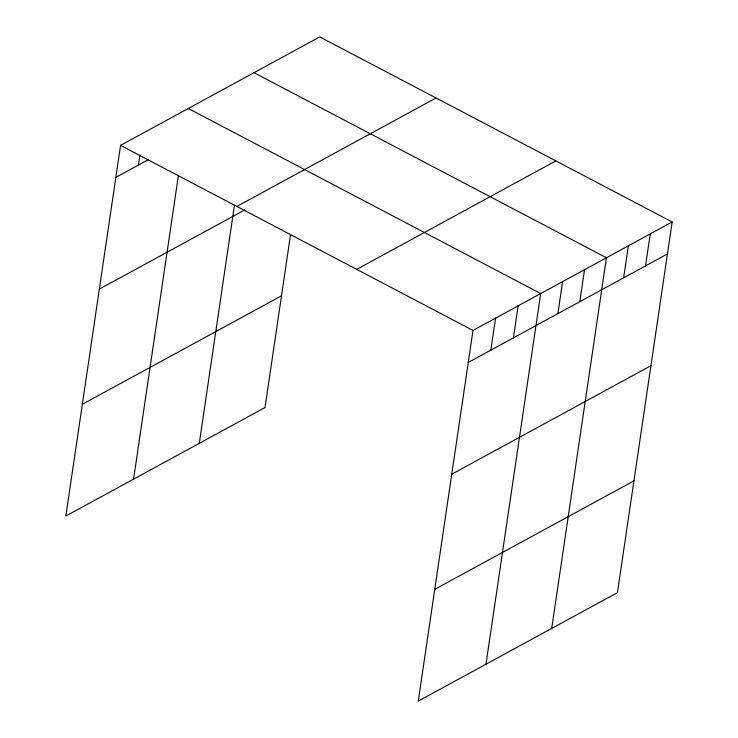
<?xml version="1.0" encoding="UTF-8"?>
<svg xmlns="http://www.w3.org/2000/svg" width="738" height="738" viewBox="0 0 738 738"><rect width="100%" height="100%" fill="white"/><g stroke="black" fill="none" stroke-linecap="round" stroke-linejoin="round"><path stroke-width="1.11" d="M672.161 221.972L472.993 330.44L418.252 701.1L617.429 592.632L672.161 221.972L319.748 36.9L120.571 145.368L65.839 516.028L265.007 407.56L290.514 234.832M138.421 165.063L139.888 155.137M133.56 479.146L178.402 175.478M199.288 443.353L234.453 205.155M490.835 350.135L495.558 318.152M513.408 337.838L518.131 305.855M485.973 664.218L540.705 293.558L188.291 108.495M557.891 313.613L562.614 281.63M579.8 301.685L584.524 269.702M551.701 628.425L606.433 257.765L254.02 72.693M623.619 277.82L628.342 245.837M645.529 265.892L650.252 233.9M115.848 177.36L148.237 159.722M236.87 206.446L436.038 97.969M99.344 289.121L244.739 209.933M82.342 404.267L281.51 295.8M356.694 269.37L555.862 160.893M468.27 362.432L667.438 253.955M451.767 474.193L650.934 365.716M434.756 589.339L633.933 480.862M120.571 145.368L472.993 330.44"/></g></svg>
